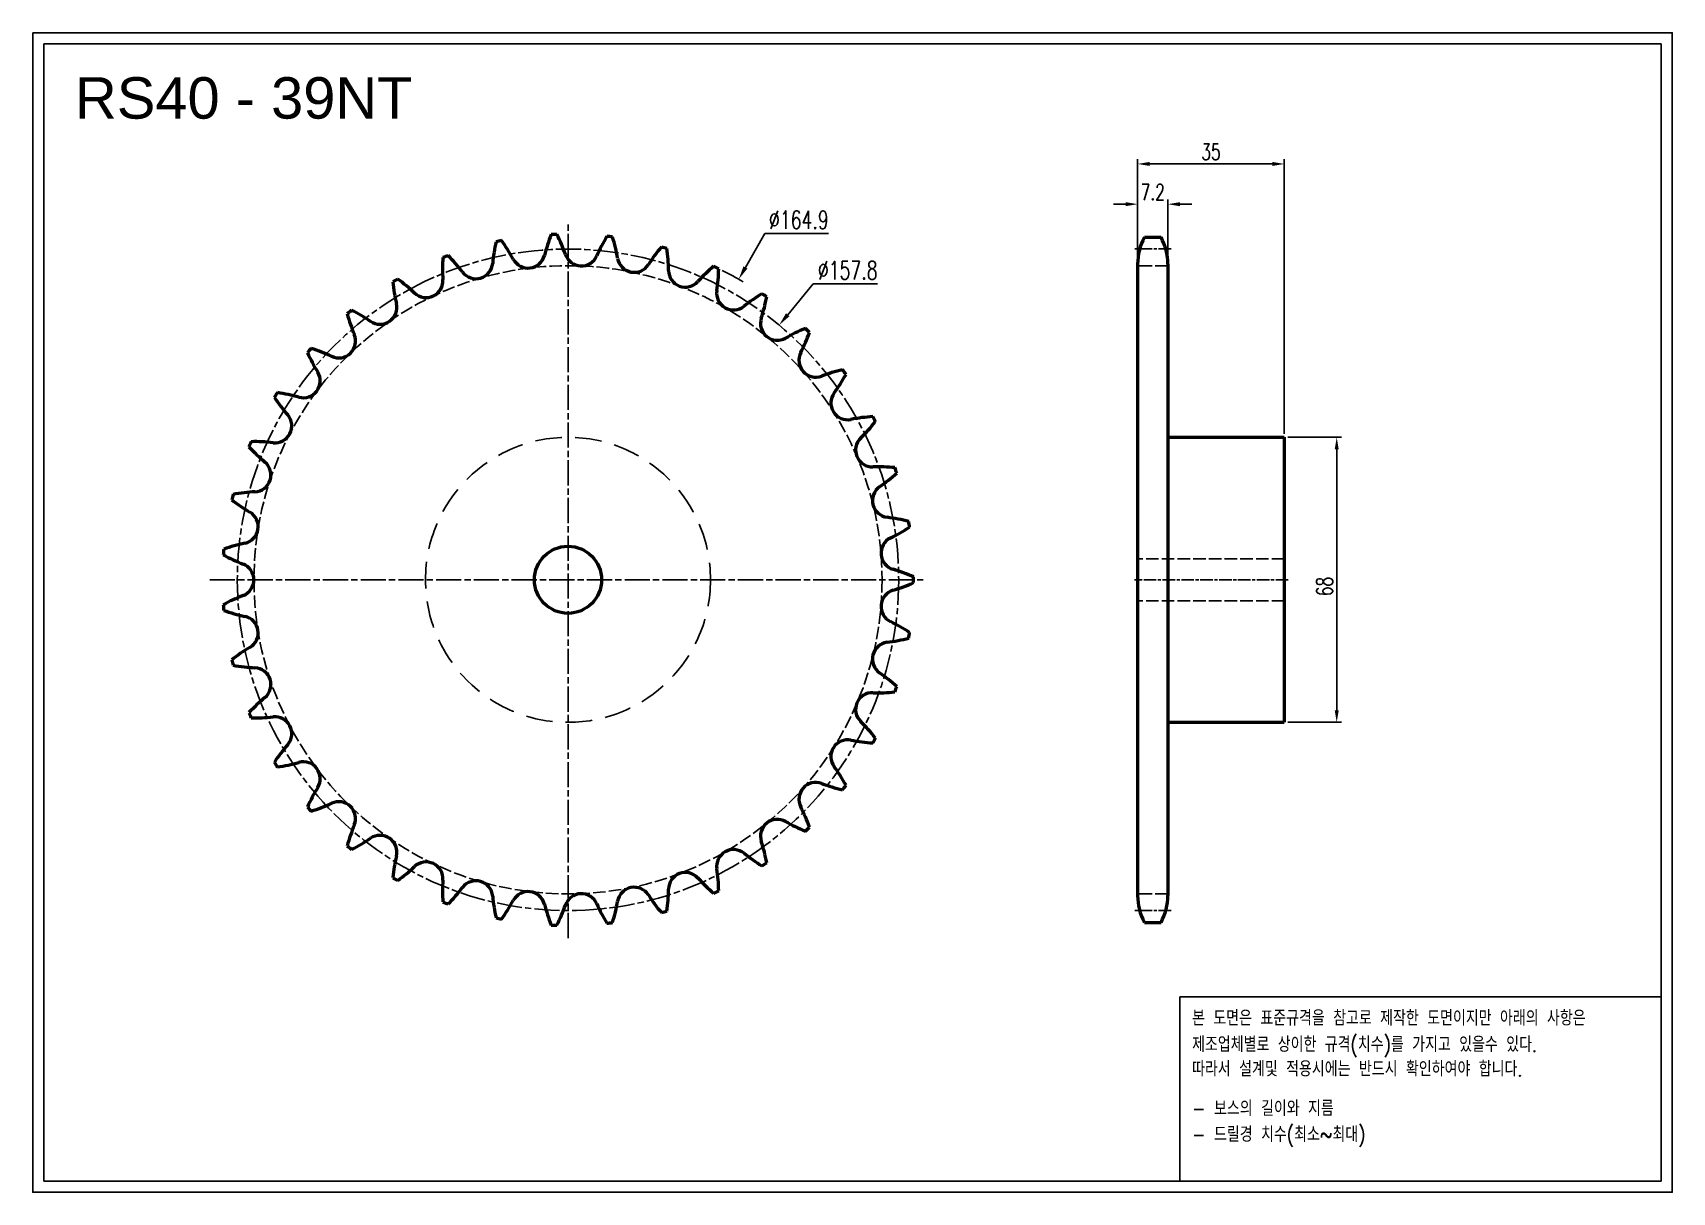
# Model space of a CAD drawing. Header units: millimetres. Extents: x -17570 to -17179, y 1699 to 1976.
import ezdxf

# ---------------------------------------------------------------- set-up
doc = ezdxf.new("R2010")
doc.units = ezdxf.units.MM
for name, pattern in [('AM_ISO02W050', [7.5, 6, -1.5]), ('AM_ISO02W050x2', [3.75, 3, -0.75]), ('AM_ISO08W050', [18, 12, -1.5, 3, -1.5]), ('AM_ISO08W050x2', [9, 6, -0.75, 1.5, -0.75]), ('HIDDEN', [9.525, 6.35, -3.175])]:
    doc.linetypes.add(name, pattern=pattern)
for name, color, linetype, lineweight in [('AM_0N', 7, 'Continuous', 50), ('AM_3N', 6, 'AM_ISO02W050', 25), ('AM_7', 4, 'AM_ISO08W050', 25), ('AM_7N', 4, 'AM_ISO08W050', 25)]:
    doc.layers.add(name, color=color, linetype=linetype, lineweight=lineweight)
doc.layers.add('HL', color=2, linetype='HIDDEN')
doc.layers.add('S-DIM', color=7, linetype='Continuous')
doc.styles.add('HAN', font='ROMANS.shx', dxfattribs={"width": 0.7, "bigfont": 'whgtxt.shx'})
doc.styles.add('HSG', font='SIMPLEX.shx', dxfattribs={"width": 0.7, "bigfont": 'HSG.shx'})
doc.styles.get("Standard").update_dxf_attribs({"font": 'arial.ttf'})
doc.dimstyles.new('APP4', dxfattribs={"dimscale": 1.6, "dimtxt": 2.4, "dimasz": 1.8, "dimexe": 0.7, "dimexo": 0.5, "dimgap": 0.6, "dimtad": 1, "dimtoh": 1, "dimdec": 1, "dimrnd": 0.01, "dimzin": 9, "dimdsep": 46, "dimtxsty": 'HSG', "dimcen": 0, "dimclrd": 1, "dimclre": 1, "dimclrt": 256, "dimazin": 2, "dimtp": 1, "dimtm": 1, "dimtfac": 0.5, "dimtdec": 1, "dimtofl": 0, "dimtmove": 0, "dimatfit": 3, "dimfxl": 0, "dimtvp": 1, "dimtolj": 2, "dimlwd": -1, "dimlwe": -1, "dimarcsym": 0})
doc.dimstyles.new('APP8', dxfattribs={"dimscale": 1.8, "dimtxt": 2.4, "dimasz": 1.8, "dimexe": 0.7, "dimexo": 0.5, "dimgap": 0.6, "dimtad": 1, "dimtoh": 1, "dimdec": 1, "dimrnd": 0.01, "dimzin": 9, "dimdsep": 46, "dimtxsty": 'HSG', "dimcen": 0, "dimclrd": 1, "dimclre": 1, "dimclrt": 256, "dimazin": 2, "dimtp": 1, "dimtm": 1, "dimtfac": 0.5, "dimtdec": 1, "dimtofl": 0, "dimtmove": 0, "dimatfit": 3, "dimfxl": 0, "dimtvp": 1, "dimtolj": 2, "dimlwd": -1, "dimlwe": -1, "dimarcsym": 0})

# ---------------------------------------------------------------- blocks, each defined once
blk = doc.blocks.new('*D1')
at = {"layer": 'Defpoints', "color": 0, "transparency": 16777216}
for p in [(-17401.31, 1917.24), (-17482.78, 1773.83)]:
    blk.add_point(p, dxfattribs=at)
at = {"layer": 'S-DIM', "color": 1, "transparency": 16777216}
for p, q in [((-17395.1, 1928.17), (-17399.71, 1920.06)), ((-17379.91, 1928.17), (-17395.1, 1928.17))]:
    blk.add_line(p, q, dxfattribs=at)
blk.add_arc((-17442.05, 1845.53), 82.47, 59.5246, 63.5173, dxfattribs=at)
blk.add_solid([(-17400.18, 1920.32), (-17399.24, 1919.79), (-17401.31, 1917.24)], dxfattribs=at)
at = {"layer": 'S-DIM', "transparency": 16777216, "insert": (-17386.97, 1931.41), "char_height": 4.32, "attachment_point": 5, "style": 'HSG'}
blk.add_mtext('\\A2;∅164.9', dxfattribs=at)
blk = doc.blocks.new('*D2')
at = {"layer": 'Defpoints', "color": 0, "transparency": 16777216}
for p in [(-17391.68, 1906.28), (-17492.42, 1784.78)]:
    blk.add_point(p, dxfattribs=at)
at = {"layer": 'S-DIM', "color": 1, "transparency": 16777216}
for p, q in [((-17383.52, 1916.13), (-17389.61, 1908.78)), ((-17368.18, 1916.13), (-17383.52, 1916.13))]:
    blk.add_line(p, q, dxfattribs=at)
blk.add_solid([(-17390.03, 1909.12), (-17389.19, 1908.43), (-17391.68, 1906.28)], dxfattribs=at)
at = {"layer": 'S-DIM', "transparency": 16777216, "insert": (-17375.31, 1919.37), "char_height": 4.32, "attachment_point": 5, "style": 'HSG'}
blk.add_mtext('\\A2;∅157.8', dxfattribs=at)
blk = doc.blocks.new('*D3')
at = {"layer": 'Defpoints', "color": 0, "transparency": 16777216}
for p in [(-17298.93, 1935.14), (-17306.13, 1920.47), (-17298.93, 1920.47)]:
    blk.add_point(p, dxfattribs=at)
at = {"layer": 'S-DIM', "color": 1, "transparency": 16777216}
for p, q in [((-17309.01, 1935.14), (-17311.89, 1935.14)), ((-17306.13, 1921.27), (-17306.13, 1936.26)), ((-17298.93, 1921.27), (-17298.93, 1936.26)), ((-17296.05, 1935.14), (-17293.17, 1935.14))]:
    blk.add_line(p, q, dxfattribs=at)
for points in [[(-17309.01, 1935.62), (-17309.01, 1934.66), (-17306.13, 1935.14)], [(-17296.05, 1935.62), (-17296.05, 1934.66), (-17298.93, 1935.14)]]:
    blk.add_solid(points, dxfattribs=at)
at = {"layer": 'S-DIM', "transparency": 16777216, "insert": (-17302.53, 1938.02), "char_height": 3.84, "attachment_point": 5, "style": 'HSG'}
blk.add_mtext('\\A2;7.2', dxfattribs=at)
blk = doc.blocks.new('*D4')
at = {"layer": 'Defpoints', "color": 0, "transparency": 16777216}
for p in [(-17271.13, 1944.74), (-17306.13, 1920.47), (-17271.13, 1879.53)]:
    blk.add_point(p, dxfattribs=at)
at = {"layer": 'S-DIM', "color": 1, "transparency": 16777216}
for p, q in [((-17306.13, 1921.27), (-17306.13, 1945.86)), ((-17303.25, 1944.74), (-17274.01, 1944.74)), ((-17271.13, 1880.33), (-17271.13, 1945.86))]:
    blk.add_line(p, q, dxfattribs=at)
for points in [[(-17303.25, 1945.22), (-17303.25, 1944.26), (-17306.13, 1944.74)], [(-17274.01, 1945.22), (-17274.01, 1944.26), (-17271.13, 1944.74)]]:
    blk.add_solid(points, dxfattribs=at)
at = {"layer": 'S-DIM', "transparency": 16777216, "insert": (-17288.63, 1947.62), "char_height": 3.84, "attachment_point": 5, "style": 'HSG'}
blk.add_mtext('\\A2;35', dxfattribs=at)
blk = doc.blocks.new('*D5')
at = {"layer": 'Defpoints', "color": 0, "transparency": 16777216}
for p in [(-17271.13, 1879.53), (-17271.13, 1811.53), (-17258.63, 1811.53)]:
    blk.add_point(p, dxfattribs=at)
at = {"layer": 'S-DIM', "color": 1, "transparency": 16777216}
for p, q in [((-17270.33, 1879.53), (-17257.51, 1879.53)), ((-17258.63, 1876.65), (-17258.63, 1814.41)), ((-17270.33, 1811.53), (-17257.51, 1811.53))]:
    blk.add_line(p, q, dxfattribs=at)
for points in [[(-17259.11, 1876.65), (-17258.15, 1876.65), (-17258.63, 1879.53)], [(-17259.11, 1814.41), (-17258.15, 1814.41), (-17258.63, 1811.53)]]:
    blk.add_solid(points, dxfattribs=at)
at = {"layer": 'S-DIM', "transparency": 16777216, "insert": (-17261.51, 1843.93), "char_height": 3.84, "attachment_point": 5, "rotation": 90, "style": 'HSG'}
blk.add_mtext('\\A2;68', dxfattribs=at)
blk = doc.blocks.new('notice1')
at = {"color": 4}
blk.add_lwpolyline([(-22142.12, 1735.9), (-22053.8, 1735.9), (-22053.8, 1702.07), (-22142.12, 1702.07)], close=True, dxfattribs=at)
at = {"color": 4, "style": 'HAN', "width": 0.8}
for s, p in [('본 도면은 표준규격을 참고로 제작한 도면이지만 아래의 사항은', (-22139.9, 1730.62)), ('제조업체별로 상이한 규격(치수)를 가지고 있을수 있다.', (-22139.9, 1725.78)), ('따라서 설계및 적용시에는 반드시 확인하여야 합니다.', (-22139.9, 1721.28)), ('- 보스의 길이와 지름', (-22139.9, 1714.03)), ('- 드릴경 치수(최소~최대)', (-22139.9, 1709.27))]:
    blk.add_text(s, height=2.7949, dxfattribs=at).set_placement(p)

msp = doc.modelspace()

# ---------------------------------------------------------------- linework, layer by layer
for points in [[(-17569.76, 1976.03), (-17178.57, 1976.03), (-17178.57, 1699.43), (-17569.76, 1699.43)], [(-17567.12, 1973.39), (-17181.21, 1973.39), (-17181.21, 1702.07), (-17567.12, 1702.07)]]:
    msp.add_lwpolyline(points, close=True)
at = {"layer": 'AM_0N'}
for p, q in [((-17304.51, 1927.25), (-17300.54, 1927.25)), ((-17306.13, 1920.85), (-17306.13, 1770.21)), ((-17298.93, 1920.85), (-17298.93, 1770.21)), ((-17298.93, 1879.53), (-17271.13, 1879.53)), ((-17271.13, 1879.53), (-17271.13, 1811.53)), ((-17298.93, 1811.53), (-17271.13, 1811.53)), ((-17304.51, 1763.81), (-17300.54, 1763.81))]:
    msp.add_line(p, q, dxfattribs=at)
msp.add_circle((-17442.05, 1845.53), 8, dxfattribs=at)
for centre, radius, start, end in [((-17421.05, 1917.61), 39.11, 167.3211, 175), ((-17442.05, 1845.53), 82.47, 101.0657, 102.0113), ((-17489.62, 1903.61), 39.11, 28.0769, 35.7558), ((-17409.76, 1913.31), 39.11, 158.0903, 165.7692), ((-17442.05, 1845.53), 82.47, 91.8349, 92.7805), ((-17479.68, 1910.49), 39.11, 18.8462, 26.5251), ((-17399.31, 1907.25), 39.11, 148.8595, 156.5385), ((-17442.05, 1845.53), 82.47, 82.6041, 83.5497), ((-17468.78, 1915.69), 39.11, 9.6154, 17.2943), ((-17389.96, 1899.6), 39.11, 139.6288, 147.3077), ((-17442.05, 1845.53), 82.47, 73.3733, 74.319), ((-17292.63, 1920.85), 13.5, 151.7009, 180), ((-17312.43, 1920.85), 13.5, 0, 28.2991), ((-17432.88, 1920.05), 39.11, 176.5518, 184.2308), ((-17442.05, 1845.53), 82.47, 110.2964, 111.242), ((-17498.32, 1895.23), 39.11, 37.3077, 44.9866), ((-17464.01, 1921.37), 4.01, 217.3077, 355), ((-17451.56, 1923.91), 4.01, 208.0769, 345.7692), ((-17438.87, 1924.42), 4.01, 198.8462, 336.5385), ((-17426.25, 1922.89), 4.01, 189.6154, 327.3077), ((-17457.18, 1919.07), 39.11, 0.3846, 8.0635), ((-17442.05, 1845.53), 82.47, 119.5272, 120.4728), ((-17505.56, 1885.56), 39.11, 46.5385, 54.2174), ((-17475.89, 1916.87), 4.01, 226.5385, 4.2308), ((-17414.05, 1919.36), 4.01, 180.3846, 318.0769), ((-17381.96, 1890.54), 39.11, 130.398, 138.0769), ((-17442.05, 1845.53), 82.47, 64.1426, 65.0882), ((-17445.19, 1920.54), 39.11, 351.1538, 358.8328), ((-17444.95, 1920.55), 39.11, 185.7826, 193.4615), ((-17402.57, 1913.91), 4.01, 171.1538, 308.8462), ((-17375.52, 1880.32), 39.11, 121.1672, 128.8462), ((-17433.11, 1920.07), 39.11, 341.9231, 349.602), ((-17442.05, 1845.53), 82.47, 54.9118, 55.8574), ((-17442.05, 1845.53), 82.47, 128.758, 129.7036), ((-17456.95, 1919.11), 39.11, 195.0134, 202.6923), ((-17511.16, 1874.85), 39.11, 55.7692, 63.4482), ((-17486.9, 1910.51), 4.01, 235.7692, 13.4615), ((-17392.11, 1906.69), 4.01, 161.9231, 299.6154), ((-17370.8, 1869.2), 39.11, 111.9365, 119.6154), ((-17442.05, 1845.53), 82.47, 45.681, 46.6267), ((-17496.74, 1902.48), 4.01, 245, 22.6923), ((-17421.27, 1917.68), 39.11, 332.6923, 340.3712), ((-17442.05, 1845.53), 82.47, 137.9887, 138.9343), ((-17468.56, 1915.77), 39.11, 204.2442, 211.9231), ((-17514.97, 1863.39), 39.11, 65, 72.6789), ((-17382.95, 1897.89), 4.01, 152.6923, 290.3846), ((-17505.17, 1892.97), 4.01, 254.2308, 31.9231), ((-17367.93, 1857.46), 39.11, 102.7057, 110.3846), ((-17409.97, 1913.41), 39.11, 323.4615, 331.1405), ((-17442.05, 1845.53), 82.47, 36.4503, 37.3959), ((-17442.05, 1845.53), 82.47, 147.2195, 148.1651), ((-17516.89, 1851.46), 39.11, 74.2308, 81.9097), ((-17375.32, 1887.73), 4.01, 143.4615, 281.1538), ((-17479.48, 1910.61), 39.11, 213.4749, 221.1538), ((-17511.96, 1882.23), 4.01, 263.4615, 41.1538), ((-17366.97, 1845.42), 39.11, 93.4749, 101.1538), ((-17399.5, 1907.38), 39.11, 314.2308, 321.9097), ((-17442.05, 1845.53), 82.47, 27.2195, 28.1651), ((-17442.05, 1845.53), 82.47, 156.4503, 157.3959), ((-17516.87, 1839.38), 39.11, 83.4615, 91.1405), ((-17369.41, 1876.48), 4.01, 134.2308, 271.9231), ((-17489.44, 1903.76), 39.11, 222.7057, 230.3846), ((-17516.94, 1870.54), 4.01, 272.6923, 50.3846), ((-17367.96, 1833.38), 39.11, 84.2442, 91.9231), ((-17390.12, 1899.76), 39.11, 305, 312.6789), ((-17442.05, 1845.53), 82.47, 17.9887, 18.9343), ((-17514.91, 1827.45), 39.11, 92.6923, 100.3712), ((-17365.39, 1864.43), 4.01, 125, 262.6923), ((-17442.05, 1845.53), 82.47, 165.681, 166.6267), ((-17498.16, 1895.4), 39.11, 231.9365, 239.6154), ((-17519.98, 1858.2), 4.01, 281.9231, 59.6154), ((-17370.87, 1821.65), 39.11, 75.0134, 82.6923), ((-17442.05, 1845.53), 82.47, 8.758, 9.7036), ((-17511.07, 1816), 39.11, 101.9231, 109.602), ((-17363.35, 1851.89), 4.01, 115.7692, 253.4615), ((-17382.1, 1890.73), 39.11, 295.7692, 303.4482), ((-17442.05, 1845.53), 82.47, 174.9118, 175.8574), ((-17505.44, 1885.76), 39.11, 241.1672, 248.8462), ((-17521, 1845.53), 4.01, 291.1538, 68.8462), ((-17375.63, 1810.54), 39.11, 65.7826, 73.4615), ((-17363.35, 1839.18), 4.01, 106.5385, 244.2308), ((-17375.63, 1880.53), 39.11, 286.5385, 294.2174), ((-17442.05, 1845.53), 82.47, 359.5272, 0.4728), ((-17505.44, 1805.31), 39.11, 111.1538, 118.8328), ((-17442.05, 1845.53), 82.47, 184.1426, 185.0882), ((-17511.07, 1875.07), 39.11, 250.398, 258.0769), ((-17519.98, 1832.87), 4.01, 300.3846, 78.0769), ((-17382.1, 1800.34), 39.11, 56.5518, 64.2308), ((-17370.87, 1869.42), 39.11, 277.3077, 284.9866), ((-17442.05, 1845.53), 82.47, 350.2964, 351.242), ((-17498.16, 1795.66), 39.11, 120.3846, 128.0635), ((-17365.39, 1826.64), 4.01, 97.3077, 235), ((-17442.05, 1845.53), 82.47, 193.3733, 194.319), ((-17514.91, 1863.61), 39.11, 259.6288, 267.3077), ((-17516.94, 1820.53), 4.01, 309.6154, 87.3077), ((-17390.12, 1791.31), 39.11, 47.3211, 55), ((-17442.05, 1845.53), 82.47, 341.0657, 342.0113), ((-17489.44, 1787.31), 39.11, 129.6154, 137.2943), ((-17369.41, 1814.59), 4.01, 88.0769, 225.7692), ((-17367.96, 1857.69), 39.11, 268.0769, 275.7558), ((-17442.05, 1845.53), 82.47, 202.6041, 203.5497), ((-17516.87, 1851.69), 39.11, 268.8595, 276.5385), ((-17511.96, 1808.84), 4.01, 318.8462, 96.5385), ((-17399.5, 1783.68), 39.11, 38.0903, 45.7692), ((-17375.32, 1803.34), 4.01, 78.8462, 216.5385), ((-17366.97, 1845.65), 39.11, 258.8462, 266.5251), ((-17442.05, 1845.53), 82.47, 331.8349, 332.7805), ((-17479.48, 1780.46), 39.11, 138.8462, 146.5251), ((-17442.05, 1845.53), 82.47, 211.8349, 212.7805), ((-17516.89, 1839.61), 39.11, 278.0903, 285.7692), ((-17505.17, 1798.1), 4.01, 328.0769, 105.7692), ((-17409.97, 1777.66), 39.11, 28.8595, 36.5385), ((-17468.56, 1775.3), 39.11, 148.0769, 155.7558), ((-17382.95, 1793.18), 4.01, 69.6154, 207.3077), ((-17367.93, 1833.61), 39.11, 249.6154, 257.2943), ((-17442.05, 1845.53), 82.47, 322.6041, 323.5497), ((-17514.97, 1827.68), 39.11, 287.3211, 295), ((-17496.74, 1788.59), 4.01, 337.3077, 115), ((-17442.05, 1845.53), 82.47, 221.0657, 222.0113), ((-17392.11, 1784.38), 4.01, 60.3846, 198.0769), ((-17370.8, 1821.87), 39.11, 240.3846, 248.0635), ((-17421.27, 1773.39), 39.11, 19.6288, 27.3077), ((-17456.95, 1771.95), 39.11, 157.3077, 164.9866), ((-17511.16, 1816.21), 39.11, 296.5518, 304.2308), ((-17486.9, 1780.56), 4.01, 346.5385, 124.2308), ((-17442.05, 1845.53), 82.47, 313.3733, 314.319), ((-17442.05, 1845.53), 82.47, 230.2964, 231.242), ((-17402.57, 1777.16), 4.01, 51.1538, 188.8462), ((-17375.52, 1810.75), 39.11, 231.1538, 238.8328), ((-17433.11, 1770.99), 39.11, 10.398, 18.0769), ((-17444.95, 1770.52), 39.11, 166.5385, 174.2174), ((-17505.56, 1805.51), 39.11, 305.7826, 313.4615), ((-17475.89, 1774.2), 4.01, 355.7692, 133.4615), ((-17445.19, 1770.52), 39.11, 1.1672, 8.8462), ((-17442.05, 1845.53), 82.47, 304.1426, 305.0882), ((-17442.05, 1845.53), 82.47, 239.5272, 240.4728), ((-17432.88, 1771.02), 39.11, 175.7692, 183.4482), ((-17498.32, 1795.84), 39.11, 315.0134, 322.6923), ((-17464.01, 1769.7), 4.01, 5, 142.6923), ((-17426.25, 1768.17), 4.01, 32.6923, 170.3846), ((-17414.05, 1771.71), 4.01, 41.9231, 179.6154), ((-17381.96, 1800.53), 39.11, 221.9231, 229.602), ((-17442.05, 1845.53), 82.47, 248.758, 249.7036), ((-17421.05, 1773.46), 39.11, 185, 192.6789), ((-17489.62, 1787.45), 39.11, 324.2442, 331.9231), ((-17451.56, 1767.15), 4.01, 14.2308, 151.9231), ((-17438.87, 1766.64), 4.01, 23.4615, 161.1538), ((-17399.31, 1783.81), 39.11, 203.4615, 211.1405), ((-17468.78, 1775.38), 39.11, 342.7057, 350.3846), ((-17389.96, 1791.47), 39.11, 212.6923, 220.3712), ((-17457.18, 1772), 39.11, 351.9365, 359.6154), ((-17442.05, 1845.53), 82.47, 294.9118, 295.8574), ((-17292.63, 1770.21), 13.5, 180, 208.2991), ((-17312.43, 1770.21), 13.5, 331.7009, 0), ((-17442.05, 1845.53), 82.47, 257.9887, 258.9343), ((-17409.76, 1777.76), 39.11, 194.2308, 201.9097), ((-17479.68, 1780.58), 39.11, 333.4749, 341.1538), ((-17442.05, 1845.53), 82.47, 285.681, 286.6267), ((-17442.05, 1845.53), 82.47, 267.2195, 268.1651), ((-17442.05, 1845.53), 82.47, 276.4503, 277.3959)]:
    msp.add_arc(centre, radius, start, end, dxfattribs=at)
at = {"layer": 'AM_3N', "linetype": 'AM_ISO02W050x2'}
for p, q in [((-17298.93, 1920.47), (-17306.13, 1920.47)), ((-17298.93, 1770.59), (-17306.13, 1770.59))]:
    msp.add_line(p, q, dxfattribs=at)
at = {"layer": 'AM_3N', "color": 2, "linetype": 'AM_ISO02W050x2'}
for p, q in [((-17271.13, 1850.53), (-17306.13, 1850.53)), ((-17271.13, 1840.53), (-17306.13, 1840.53))]:
    msp.add_line(p, q, dxfattribs=at)
at = {"layer": 'AM_3N', "linetype": 'AM_ISO02W050x2'}
msp.add_circle((-17442.05, 1845.53), 74.94, dxfattribs=at)
at = {"layer": 'AM_7', "linetype": 'AM_ISO08W050x2'}
msp.add_circle((-17442.05, 1845.53), 78.91, dxfattribs=at)
at = {"layer": 'AM_7N', "linetype": 'AM_ISO08W050x2'}
for p, q in [((-17442.05, 1760.06), (-17442.05, 1931)), ((-17527.52, 1845.53), (-17356.58, 1845.53))]:
    msp.add_line(p, q, dxfattribs=at)
at = {"layer": 'AM_7N', "linetype": 'AM_ISO08W050x2', "ltscale": 0.5}
for p, q in [((-17298.16, 1924.45), (-17306.89, 1924.45)), ((-17270.19, 1845.53), (-17306.89, 1845.53)), ((-17298.16, 1766.62), (-17306.89, 1766.62))]:
    msp.add_line(p, q, dxfattribs=at)
at = {"layer": 'HL'}
msp.add_circle((-17442.05, 1845.53), 34, dxfattribs=at)

# ---------------------------------------------------------------- block references
at = {"xscale": 1.3, "yscale": 1.3, "zscale": 1.3}
msp.add_blockref('notice1', (11488.73, -510.62), dxfattribs=at)

# ---------------------------------------------------------------- texts
msp.add_text('RS40 - 39NT', height=9.8784).set_placement((-17559.68, 1955.55))

# ---------------------------------------------------------------- dimensions: what is measured, and where the dimension line sits
at = {"layer": 'S-DIM'}
dim = msp.add_linear_dim(base=(-17271.13, 1944.74), p1=(-17306.13, 1920.47), p2=(-17271.13, 1879.53), dimstyle='APP4', dxfattribs=at)
dim.commit()
dim.dimension.update_dxf_attribs({"geometry": '*D4', "text_midpoint": (-17288.63, 1947.62)})
dim = msp.add_linear_dim(base=(-17298.93, 1935.14), p1=(-17306.13, 1920.47), p2=(-17298.93, 1920.47), dimstyle='APP4', dxfattribs=at)
dim.commit()
dim.dimension.update_dxf_attribs({"geometry": '*D3', "text_midpoint": (-17302.53, 1935.14), "dimtype": 128})
at = {"layer": 'S-DIM', "color": 3}
for p1, p2, picture, middle in [((-17482.78, 1773.83), (-17401.31, 1917.24), '*D1', (-17386.97, 1928.17)), ((-17492.42, 1784.78), (-17391.68, 1906.28), '*D2', (-17375.31, 1916.13))]:
    dim = msp.add_diameter_dim_2p(p1=p1, p2=p2, dimstyle='APP8', dxfattribs=at)
    dim.commit()
    dim.dimension.update_dxf_attribs({"geometry": picture, "text_midpoint": middle, "dimtype": 131})
at = {"layer": 'S-DIM'}
dim = msp.add_linear_dim(base=(-17258.63, 1811.53), p1=(-17271.13, 1879.53), p2=(-17271.13, 1811.53), angle=90, dimstyle='APP4', dxfattribs=at)
dim.commit()
dim.dimension.update_dxf_attribs({"geometry": '*D5', "text_midpoint": (-17258.63, 1843.93), "dimtype": 128})

doc.saveas('drawing.dxf')
